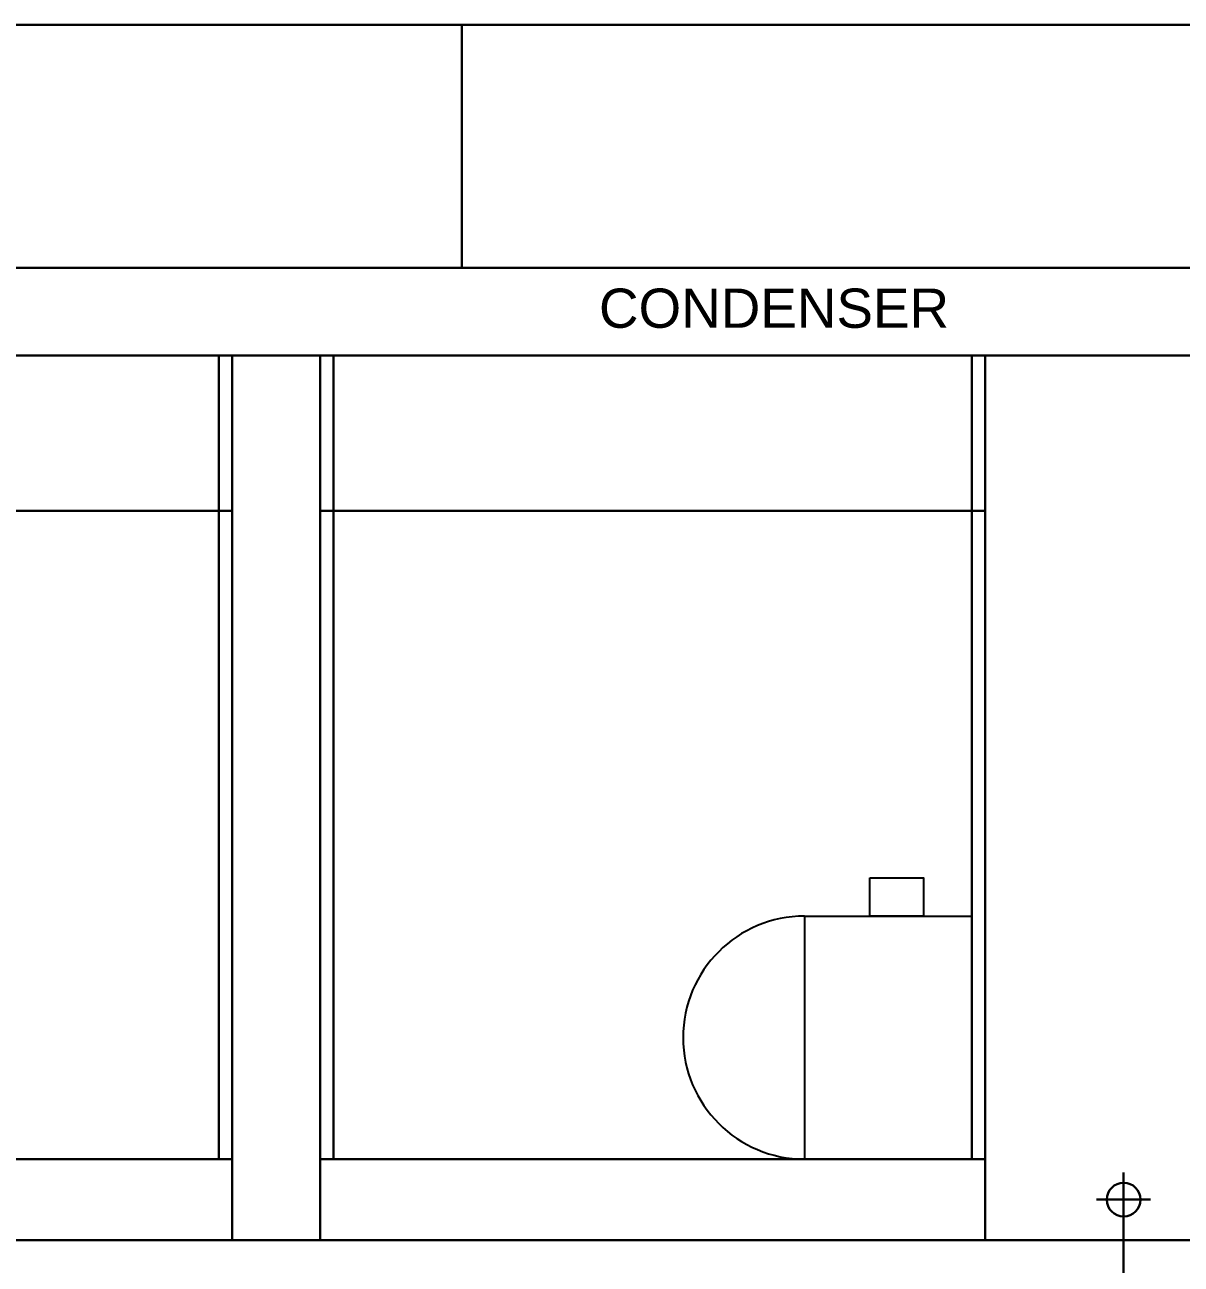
# Model space of a CAD drawing. Extents: x 667 to 1244, y -9 to 355.
# Drawn here: x 1000.1 to 1085.7, y 61.5 to 153.2 of the extents above; entities that cross this region are included whole.
import ezdxf

# ---------------------------------------------------------------- set-up
doc = ezdxf.new("R2010")
doc.units = 0
doc.header["$MEASUREMENT"] = 0
doc.layers.get('0').update_dxf_attribs({"linetype": 'CONTINUOUS'})
doc.styles.add('dimentions', font='ARIAL.TTF')

msp = doc.modelspace()

# ---------------------------------------------------------------- linework, layer by layer
at = {"lineweight": 30, "ltscale": 5}
for p, q in [((949.366, 153.238), (1213.554, 153.238)), ((1033.398, 153.238), (1001.648, 153.238)), ((1032.46, 135.238), (1032.46, 153.238)), ((1076.023, 153.238), (1044.273, 153.238)), ((984.197, 135.238), (1213.46, 135.238)), ((983.409, 128.738), (1201.554, 128.738)), ((1014.46, 128.738), (1014.46, 69.238)), ((1015.46, 63.238), (1015.46, 128.738)), ((1015.46, 128.738), (1021.96, 128.738)), ((1015.46, 128.738), (1021.96, 128.738)), ((1021.96, 128.738), (1021.96, 63.238)), ((1021.96, 128.738), (1021.96, 127.738)), ((1022.96, 128.738), (1022.96, 69.238)), ((1070.21, 128.738), (1070.21, 69.238)), ((1071.21, 128.738), (1091.71, 128.738)), ((1071.21, 63.238), (1071.21, 128.738)), ((1015.46, 127.738), (1015.46, 69.238)), ((1071.21, 127.738), (1071.21, 69.238)), ((1015.46, 126.988), (1015.46, 69.988)), ((1071.21, 125.988), (1071.21, 70.988)), ((1015.46, 117.238), (983.409, 117.238)), ((1015.46, 117.238), (1015.46, 116.238)), ((1071.21, 117.238), (1021.96, 117.238)), ((1071.21, 117.238), (1071.21, 116.238)), ((1015.46, 69.238), (961.366, 69.238)), ((1014.398, 69.238), (1015.46, 69.238)), ((1071.21, 69.238), (1021.96, 69.238)), ((1023.023, 69.238), (1021.96, 69.238)), ((1070.148, 69.238), (1071.21, 69.238)), ((949.46, 63.238), (1213.554, 63.238)), ((949.46, 63.238), (1129.648, 63.238)), ((949.46, 63.238), (1177.148, 63.238))]:
    msp.add_line(p, q, dxfattribs=at)
at = {"lineweight": 30}
for p, q in [((1033.398, 153.238), (1032.648, 153.238)), ((1076.023, 153.238), (1075.273, 153.238)), ((1081.46, 64.238), (1081.46, 68.238)), ((1079.46, 66.238), (1083.46, 66.238)), ((1081.46, 66.176), (1081.46, 54.087))]:
    msp.add_line(p, q, dxfattribs=at)
for q in [(1070.21, 87.238), (1057.841, 69.238)]:
    msp.add_line((1057.841, 87.238), q)
msp.add_lwpolyline([(1062.673, 90.079), (1066.653, 90.079), (1066.653, 87.238), (1062.673, 87.238)], close=True)
at = {"lineweight": 30, "ltscale": 5}
msp.add_circle((1081.46, 66.238), 1.25, dxfattribs=at)
msp.add_arc((1057.841, 78.238), 9, 90, 270)

# ---------------------------------------------------------------- texts
at = {"lineweight": 30, "insert": (1055.575, 132.232), "char_height": 2.905, "attachment_point": 5, "style": 'dimentions'}
msp.add_mtext('CONDENSER', dxfattribs=at)

doc.saveas('drawing.dxf')
